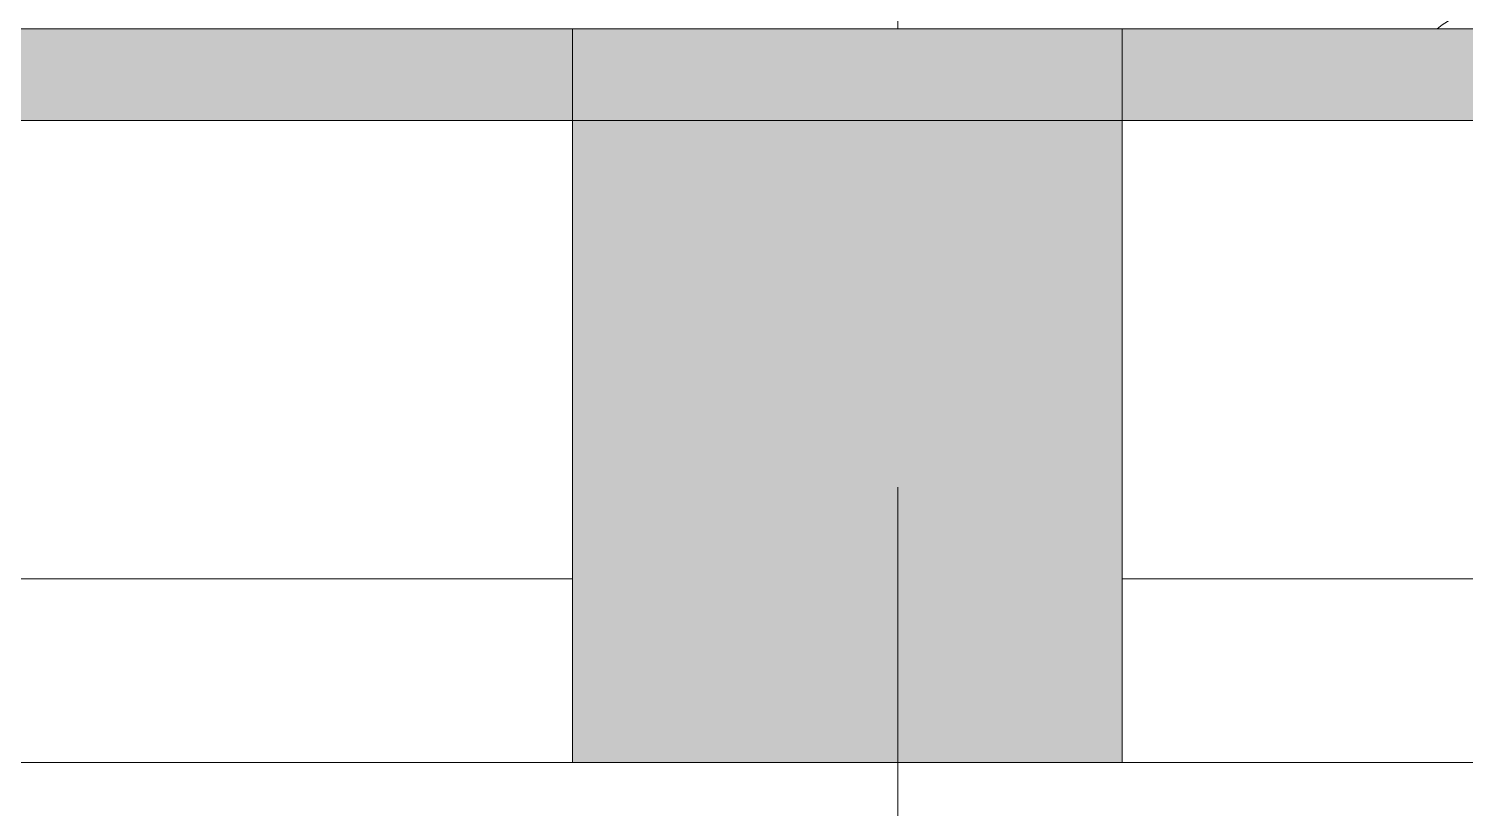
# Model space of a CAD drawing. Header units: millimetres. Extents: x -213 to 151, y -74 to 135.
# Drawn here: x 74.673 to 76.241, y -37.697 to -36.847 of the extents above; entities that cross this region are included whole.
import ezdxf

# ---------------------------------------------------------------- set-up
doc = ezdxf.new("R2010")
doc.units = ezdxf.units.MM
doc.header["$LTSCALE"] = 15
doc.layers.add('JJ2', color=3, linetype='Continuous')

# ---------------------------------------------------------------- blocks, each defined once
blk = doc.blocks.new('elevation sofa')
at = {"layer": 'JJ2', "color": 137, "lineweight": 5}
blk.add_arc((716314.8, -15897), 75.5, 49.737, 130.252, dxfattribs=at)

msp = doc.modelspace()

# ---------------------------------------------------------------- hatches: boundary and pattern name
at = {"linetype": 'Continuous', "lineweight": 13}
h = msp.add_hatch(color=256, dxfattribs=at)
h.dxf.hatch_style = 1
h.paths.add_polyline_path([(69.2663, -36.8473), (69.2663, -36.9473), (100.8663, -36.9473), (100.8663, -37.0473), (100.8663, -36.8473)])
h = msp.add_hatch(color=256, dxfattribs=at)
h.dxf.hatch_style = 1
h.paths.add_polyline_path([(75.2663, -37.6473), (75.8663, -37.6473), (75.8663, -36.8473), (75.2663, -36.8473)])
h = msp.add_hatch(color=256, dxfattribs=at)
h.dxf.hatch_style = 1
h.paths.add_polyline_path([(75.2663, -37.6473), (75.8663, -37.6473), (75.8663, -36.8473), (75.2663, -36.8473)])

# ---------------------------------------------------------------- linework, layer by layer
for points in [[(75.6213, -34.1473), (75.6213, -36.8473)], [(69.2663, -36.8473), (100.8663, -36.8473)], [(69.2663, -36.8473), (100.8663, -36.8473)], [(100.8663, -36.9473), (69.2663, -36.9473)], [(100.8663, -36.9473), (69.2663, -36.9473)], [(75.6213, -37.3473), (75.6213, -40.3473)], [(69.8663, -37.4473), (75.2663, -37.4473)], [(69.8663, -37.4473), (75.2663, -37.4473)], [(75.8663, -37.4473), (81.2663, -37.4473)], [(75.8663, -37.4473), (81.2663, -37.4473)], [(69.8663, -37.6473), (75.2663, -37.6473)], [(69.8663, -37.6473), (75.2663, -37.6473)], [(75.8663, -37.6473), (81.2663, -37.6473)], [(75.8663, -37.6473), (81.2663, -37.6473)]]:
    msp.add_lwpolyline(points, dxfattribs=at)
msp.add_lwpolyline([(75.2663, -37.6473), (75.8663, -37.6473), (75.8663, -36.8473), (75.2663, -36.8473)], close=True, dxfattribs=at)
msp.add_lwpolyline([(75.2663, -37.6473), (75.8663, -37.6473), (75.8663, -36.8473), (75.2663, -36.8473)], close=True, dxfattribs=at)

# ---------------------------------------------------------------- block references
at = {"linetype": 'Continuous', "lineweight": 13, "xscale": 0.001, "yscale": 0.001, "zscale": 0.001}
msp.add_blockref('elevation sofa', (-640.056, -21.0079), dxfattribs=at)

doc.saveas('drawing.dxf')
